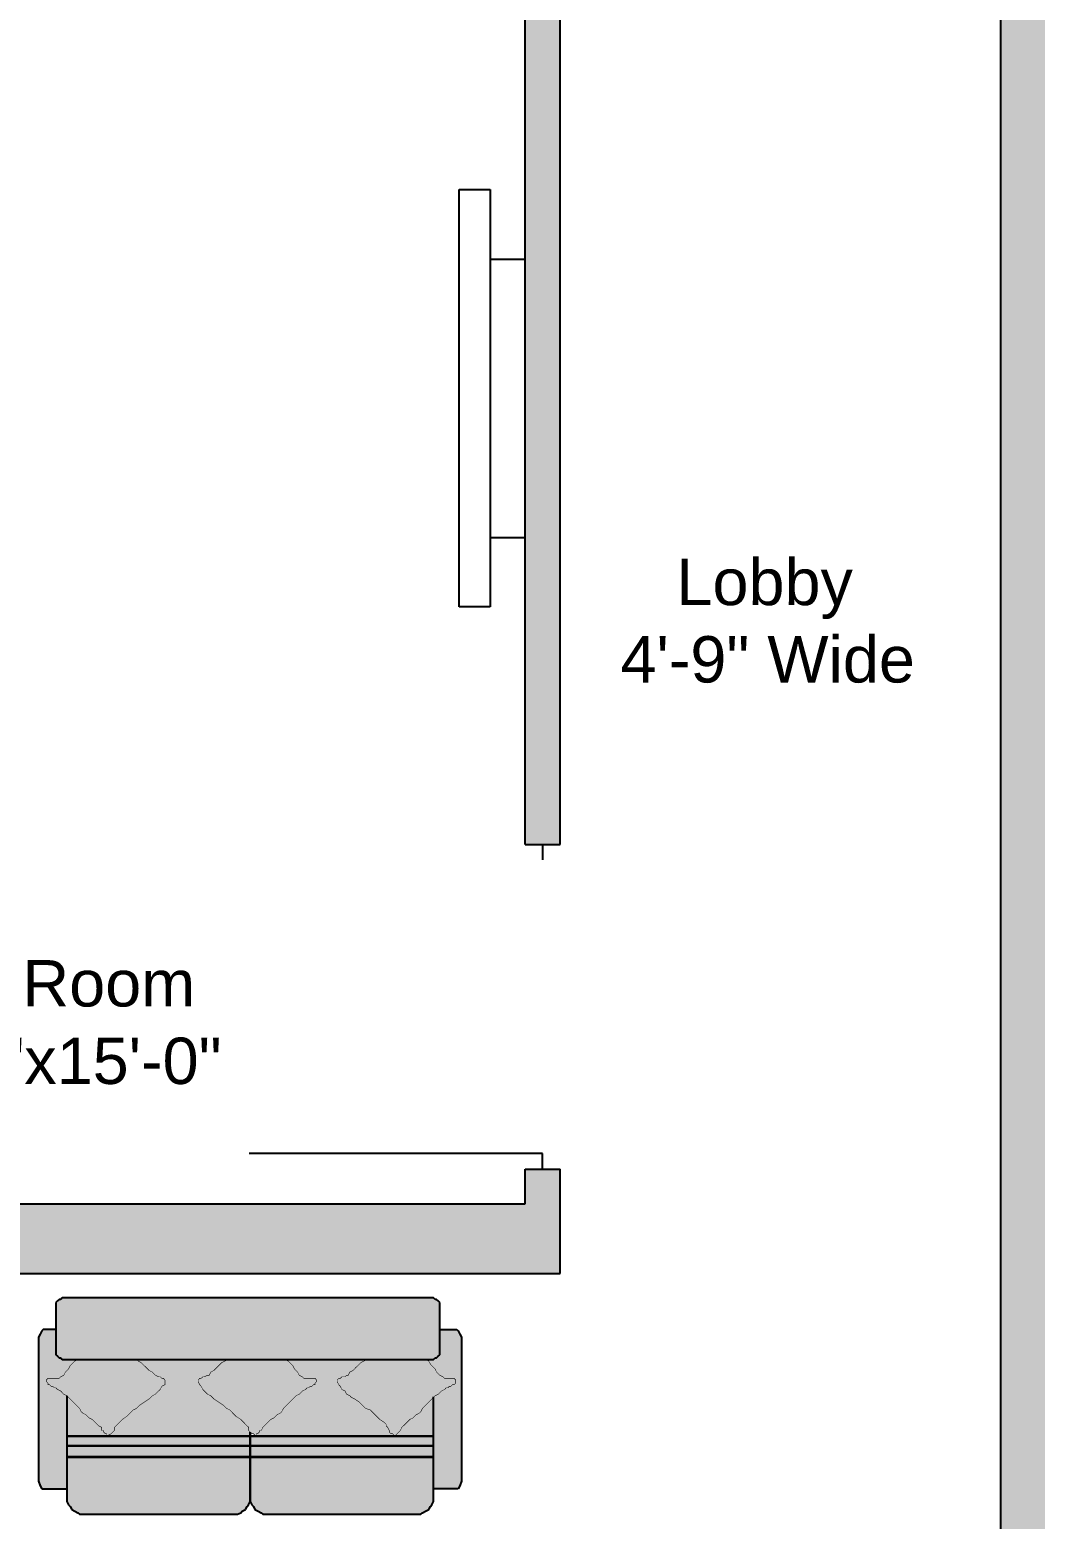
# Model space of a CAD drawing. Extents: x 22 to 562, y 18 to 1223.
# Drawn here: x 161.7 to 291.8, y 654 to 846.7 of the extents above; entities that cross this region are included whole.
import ezdxf

# ---------------------------------------------------------------- set-up
doc = ezdxf.new("R2010")
doc.units = 0
doc.header["$MEASUREMENT"] = 0
for name, color, linetype in [('DOORS', 42, 'CONTINUOUS'), ('FURN', 144, 'CONTINUOUS'), ('FURNITURE', 44, 'CONTINUOUS'), ('LABELS', 61, 'CONTINUOUS'), ('LINE', 7, 'CONTINUOUS'), ('WALLS', 7, 'CONTINUOUS')]:
    doc.layers.add(name, color=color, linetype=linetype)
doc.styles.get("Standard").update_dxf_attribs({"font": 'arial.ttf'})

msp = doc.modelspace()

# ---------------------------------------------------------------- hatches: boundary and pattern name
at = {"layer": 'FURNITURE'}
h = msp.add_hatch(color=251, dxfattribs=at)
h.dxf.hatch_style = 1
h.paths.add_polyline_path([(213.95, 669.73), (214.16, 669.94), (214.57, 670.14), (214.98, 670.55), (215.39, 670.75), (215.59, 670.96), (215.8, 670.96), (216, 671.16), (216.2, 671.16), (216.41, 671.37), (216.61, 671.37), (216.82, 671.57), (216.82, 671.78), (216.82, 671.98), (216.61, 672.19), (216.41, 672.19), (216.2, 672.19), (215.8, 672.19), (215.59, 672.19), (215.39, 672.19), (215.18, 672.39), (214.77, 672.59), (214.36, 673), (214.16, 673.41), (213.75, 673.82), (213.55, 674.03), (213.34, 674.43), (212.93, 674.64), (213.34, 674.64), (213.55, 674.64), (213.95, 674.64), (214.16, 674.84), (214.36, 674.84), (214.57, 675.05), (214.77, 675.25), (214.77, 675.46), (214.77, 678.52), (216.96, 678.52), (217.16, 678.32), (217.37, 677.91), (217.57, 677.5), (217.57, 676.68), (217.57, 659.71), (217.57, 658.89), (217.37, 658.28), (217.16, 657.87), (216.96, 657.87), (213.95, 657.87)])
h.paths.add_polyline_path([(213.34, 682.61), (213.55, 682.61), (213.95, 682.61), (214.16, 682.41), (214.36, 682.41), (214.57, 682.21), (214.77, 682), (214.77, 681.8), (214.77, 675.46), (214.77, 675.25), (214.57, 675.05), (214.36, 674.84), (214.16, 674.84), (213.95, 674.64), (213.55, 674.64), (213.34, 674.64), (166.51, 674.64), (166.31, 674.64), (165.9, 674.64), (165.7, 674.84), (165.49, 674.84), (165.29, 675.05), (165.08, 675.25), (165.08, 675.46), (165.08, 681.8), (165.08, 682), (165.29, 682.21), (165.49, 682.41), (165.7, 682.41), (165.9, 682.61), (166.31, 682.61), (166.51, 682.61)])
h.paths.add_polyline_path([(162.83, 676.68), (162.83, 677.5), (163.04, 677.91), (163.24, 678.32), (163.45, 678.52), (165.08, 678.52), (165.08, 675.46), (165.08, 675.25), (165.29, 675.05), (165.49, 674.84), (165.7, 674.84), (165.9, 674.64), (166.31, 674.64), (166.51, 674.64), (167.94, 674.64), (167.54, 674.43), (167.13, 674.03), (166.92, 673.82), (166.72, 673.41), (166.31, 673), (166.1, 672.59), (165.7, 672.39), (165.49, 672.19), (165.08, 672.19), (164.88, 672.19), (164.47, 672.19), (164.26, 672.19), (164.06, 672.19), (163.85, 671.98), (163.85, 671.78), (164.06, 671.57), (164.06, 671.37), (164.26, 671.37), (164.47, 671.16), (164.67, 671.16), (164.88, 670.96), (165.08, 670.96), (165.29, 670.75), (165.7, 670.55), (166.1, 670.14), (166.51, 669.94), (166.51, 657.87), (163.45, 657.87), (163.24, 657.87), (163.04, 658.28), (162.83, 658.89), (162.83, 659.71)])
h = msp.add_hatch(color=52, dxfattribs=at)
h.dxf.hatch_style = 1
h.paths.add_polyline_path([(212.93, 674.64), (213.34, 674.43), (213.55, 674.03), (213.75, 673.82), (214.16, 673.41), (214.36, 673), (214.77, 672.59), (215.18, 672.39), (215.39, 672.19), (215.59, 672.19), (215.8, 672.19), (216.2, 672.19), (216.41, 672.19), (216.61, 672.19), (216.82, 671.98), (216.82, 671.78), (216.82, 671.57), (216.61, 671.37), (216.41, 671.37), (216.2, 671.16), (216, 671.16), (215.8, 670.96), (215.59, 670.96), (215.39, 670.75), (214.98, 670.55), (214.57, 670.14), (214.16, 669.94), (213.75, 669.53), (213.34, 669.12), (212.93, 668.71), (212.52, 668.3), (212.32, 667.89), (212.11, 667.69), (211.71, 667.48), (211.3, 667.07), (210.89, 666.87), (210.48, 666.46), (210.07, 666.05), (209.86, 665.85), (209.66, 665.44), (209.46, 665.23), (209.25, 665.03), (209.05, 664.82), (208.84, 664.82), (208.64, 665.03), (208.43, 665.03), (208.23, 665.23), (208.23, 665.44), (208.02, 665.85), (207.82, 666.05), (207.82, 666.25), (207.62, 666.46), (207, 666.87), (206.59, 667.28), (206.18, 667.69), (205.78, 668.1), (205.16, 668.3), (204.75, 668.71), (204.34, 669.12), (203.73, 669.53), (203.32, 669.73), (203.12, 669.94), (202.71, 670.14), (202.5, 670.55), (202.09, 670.75), (201.89, 671.16), (201.69, 671.37), (201.48, 671.78), (201.48, 671.98), (201.69, 672.19), (201.89, 672.19), (202.09, 672.39), (202.5, 672.39), (202.71, 672.59), (202.91, 672.59), (203.12, 673), (203.53, 673.21), (203.93, 673.62), (204.14, 673.82), (204.55, 674.23), (204.96, 674.43), (205.37, 674.64)])
h.paths.add_polyline_path([(194.73, 674.64), (195.14, 674.43), (195.55, 674.03), (195.76, 673.82), (195.96, 673.41), (196.37, 673), (196.57, 672.59), (196.98, 672.39), (197.19, 672.19), (197.6, 672.19), (197.8, 672.19), (198.21, 672.19), (198.41, 672.19), (198.62, 672.19), (198.82, 671.98), (198.82, 671.78), (198.62, 671.57), (198.62, 671.37), (198.41, 671.37), (198.21, 671.16), (198, 671.16), (197.8, 670.96), (197.6, 670.96), (197.39, 670.75), (196.98, 670.55), (196.57, 670.14), (196.16, 669.94), (195.76, 669.53), (195.35, 669.12), (194.94, 668.71), (194.53, 668.3), (194.32, 667.89), (194.12, 667.69), (193.71, 667.48), (193.3, 667.07), (192.89, 666.87), (192.48, 666.46), (192.07, 666.05), (191.87, 665.85), (191.67, 665.44), (191.46, 665.44), (191.46, 665.23), (191.26, 665.23), (191.26, 665.03), (191.05, 665.03), (191.05, 664.82), (190.85, 664.82), (190.64, 665.03), (190.44, 665.03), (190.23, 665.23), (190.03, 665.44), (190.03, 665.85), (189.82, 666.05), (189.62, 666.25), (189.42, 666.46), (189.01, 666.87), (188.39, 667.28), (187.98, 667.69), (187.58, 668.1), (187.17, 668.3), (186.76, 668.71), (186.14, 669.12), (185.53, 669.53), (185.33, 669.73), (185.12, 669.94), (184.71, 670.14), (184.3, 670.55), (184.1, 670.75), (183.89, 671.16), (183.69, 671.37), (183.49, 671.78), (183.49, 671.98), (183.69, 672.19), (183.89, 672.19), (184.1, 672.39), (184.3, 672.39), (184.71, 672.59), (184.92, 672.59), (185.12, 673), (185.53, 673.21), (185.94, 673.62), (186.14, 673.82), (186.55, 674.23), (186.96, 674.43), (187.37, 674.64)])
h.paths.add_polyline_path([(175.51, 674.64), (175.72, 674.43), (176.12, 674.23), (176.53, 673.82), (176.74, 673.62), (177.15, 673.21), (177.56, 673), (177.96, 672.59), (178.37, 672.39), (178.58, 672.39), (178.78, 672.19), (178.99, 672.19), (179.19, 671.98), (179.19, 671.78), (179.19, 671.37), (178.78, 671.16), (178.58, 670.75), (178.37, 670.55), (177.96, 670.14), (177.56, 669.94), (177.35, 669.73), (177.15, 669.53), (176.53, 669.12), (175.92, 668.71), (175.51, 668.3), (175.1, 668.1), (174.69, 667.69), (174.28, 667.28), (173.67, 666.87), (173.26, 666.46), (173.06, 666.25), (172.85, 666.05), (172.65, 665.85), (172.65, 665.44), (172.44, 665.23), (172.24, 665.03), (171.83, 664.82), (171.63, 664.82), (171.63, 665.03), (171.42, 665.03), (171.42, 665.23), (171.22, 665.23), (171.22, 665.44), (171.01, 665.44), (171.01, 665.85), (170.6, 666.05), (170.19, 666.46), (169.79, 666.87), (169.38, 667.07), (168.97, 667.48), (168.56, 667.69), (168.35, 667.89), (168.15, 668.3), (167.74, 668.71), (167.33, 669.12), (166.92, 669.53), (166.51, 669.94), (166.1, 670.14), (165.7, 670.55), (165.29, 670.75), (165.08, 670.96), (164.88, 670.96), (164.67, 671.16), (164.47, 671.16), (164.26, 671.37), (164.06, 671.37), (164.06, 671.57), (163.85, 671.78), (163.85, 671.98), (164.06, 672.19), (164.26, 672.19), (164.47, 672.19), (164.88, 672.19), (165.08, 672.19), (165.49, 672.19), (165.7, 672.39), (166.1, 672.59), (166.31, 673), (166.72, 673.41), (166.92, 673.82), (167.13, 674.03), (167.54, 674.43), (167.94, 674.64)])
h = msp.add_hatch(color=251, dxfattribs=at)
h.dxf.hatch_style = 1
h.paths.add_polyline_path([(213.95, 661.99), (213.95, 656.64), (213.95, 656.23), (213.75, 655.83), (213.55, 655.62), (213.34, 655.21), (212.93, 655.01), (212.52, 654.8), (212.32, 654.6), (211.71, 654.6), (192.48, 654.6), (191.87, 654.6), (191.67, 654.8), (191.26, 655.01), (190.85, 655.21), (190.64, 655.62), (190.44, 655.83), (190.23, 656.23), (190.23, 656.64), (190.23, 661.99)])
h.paths.add_polyline_path([(213.95, 663.44), (213.95, 662.06), (190.23, 662.06), (190.23, 663.44)])
h.paths.add_polyline_path([(213.95, 664.7), (213.95, 663.51), (190.23, 663.51), (190.23, 664.7)])
h.paths.add_polyline_path([(202.09, 670.75), (202.5, 670.55), (202.71, 670.14), (203.12, 669.94), (203.32, 669.73), (203.73, 669.53), (204.34, 669.12), (204.75, 668.71), (205.16, 668.3), (205.78, 668.1), (206.18, 667.69), (206.59, 667.28), (207, 666.87), (207.62, 666.46), (207.82, 666.25), (207.82, 666.05), (208.02, 665.85), (208.23, 665.44), (208.23, 665.23), (208.43, 665.03), (208.64, 665.03), (208.84, 664.82), (209.05, 664.82), (209.25, 665.03), (209.46, 665.23), (209.66, 665.44), (209.86, 665.85), (210.07, 666.05), (210.48, 666.46), (210.89, 666.87), (211.3, 667.07), (211.71, 667.48), (212.11, 667.69), (212.32, 667.89), (212.52, 668.3), (212.93, 668.71), (213.34, 669.12), (213.75, 669.53), (213.95, 669.73), (213.95, 664.76), (191.05, 664.76), (191.05, 665.03), (191.26, 665.03), (191.26, 665.23), (191.46, 665.23), (191.46, 665.44), (191.67, 665.44), (191.87, 665.85), (192.07, 666.05), (192.48, 666.46), (192.89, 666.87), (193.3, 667.07), (193.71, 667.48), (194.12, 667.69), (194.32, 667.89), (194.53, 668.3), (194.94, 668.71), (195.35, 669.12), (195.76, 669.53), (196.16, 669.94), (196.57, 670.14), (196.98, 670.55), (197.39, 670.75), (197.6, 670.96), (197.8, 670.96), (198, 671.16), (198.21, 671.16), (198.41, 671.37), (198.62, 671.37), (198.62, 671.57), (198.82, 671.78), (198.82, 671.98), (198.62, 672.19), (198.41, 672.19), (198.21, 672.19), (197.8, 672.19), (197.6, 672.19), (197.19, 672.19), (196.98, 672.39), (196.57, 672.59), (196.37, 673), (195.96, 673.41), (195.76, 673.82), (195.55, 674.03), (195.14, 674.43), (194.73, 674.64), (205.37, 674.64), (204.96, 674.43), (204.55, 674.23), (204.14, 673.82), (203.93, 673.62), (203.53, 673.21), (203.12, 673), (202.91, 672.59), (202.71, 672.59), (202.5, 672.39), (202.09, 672.39), (201.89, 672.19), (201.69, 672.19), (201.48, 671.98), (201.48, 671.78), (201.69, 671.37), (201.89, 671.16)])
h.paths.add_polyline_path([(187.37, 674.64), (186.96, 674.43), (186.55, 674.23), (186.14, 673.82), (185.94, 673.62), (185.53, 673.21), (185.12, 673), (184.92, 672.59), (184.71, 672.59), (184.3, 672.39), (184.1, 672.39), (183.89, 672.19), (183.69, 672.19), (183.49, 671.98), (183.49, 671.78), (183.69, 671.37), (183.89, 671.16), (184.1, 670.75), (184.3, 670.55), (184.71, 670.14), (185.12, 669.94), (185.33, 669.73), (185.53, 669.53), (186.14, 669.12), (186.76, 668.71), (187.17, 668.3), (187.58, 668.1), (187.98, 667.69), (188.39, 667.28), (189.01, 666.87), (189.42, 666.46), (189.62, 666.25), (189.82, 666.05), (190.03, 665.85), (190.03, 665.44), (190.23, 665.23), (190.23, 664.76), (171.63, 664.76), (171.63, 664.82), (171.83, 664.82), (172.24, 665.03), (172.44, 665.23), (172.65, 665.44), (172.65, 665.85), (172.85, 666.05), (173.06, 666.25), (173.26, 666.46), (173.67, 666.87), (174.28, 667.28), (174.69, 667.69), (175.1, 668.1), (175.51, 668.3), (175.92, 668.71), (176.53, 669.12), (177.15, 669.53), (177.35, 669.73), (177.56, 669.94), (177.96, 670.14), (178.37, 670.55), (178.58, 670.75), (178.78, 671.16), (179.19, 671.37), (179.19, 671.78), (179.19, 671.98), (178.99, 672.19), (178.78, 672.19), (178.58, 672.39), (178.37, 672.39), (177.96, 672.59), (177.56, 673), (177.15, 673.21), (176.74, 673.62), (176.53, 673.82), (176.12, 674.23), (175.72, 674.43), (175.51, 674.64)])
h.paths.add_polyline_path([(167.33, 669.12), (167.74, 668.71), (168.15, 668.3), (168.35, 667.89), (168.56, 667.69), (168.97, 667.48), (169.38, 667.07), (169.79, 666.87), (170.19, 666.46), (170.6, 666.05), (171.01, 665.85), (171.01, 665.44), (171.22, 665.44), (171.22, 665.23), (171.42, 665.23), (171.42, 665.03), (171.63, 665.03), (171.63, 664.76), (166.51, 664.76), (166.51, 669.94), (166.92, 669.53)])
h.paths.add_polyline_path([(190.23, 664.7), (190.23, 663.51), (166.51, 663.51), (166.51, 664.7)])
h.paths.add_polyline_path([(190.23, 663.44), (190.23, 662.06), (166.51, 662.06), (166.51, 663.44)])
h = msp.add_hatch(color=251, dxfattribs=at)
h.dxf.hatch_style = 1
h.paths.add_polyline_path([(190.23, 661.99), (190.23, 656.64), (190.23, 656.23), (190.03, 655.83), (189.82, 655.62), (189.62, 655.21), (189.21, 655.01), (189.01, 654.8), (188.6, 654.6), (187.98, 654.6), (168.76, 654.6), (168.15, 654.6), (167.94, 654.8), (167.54, 655.01), (167.13, 655.21), (166.92, 655.62), (166.72, 655.83), (166.51, 656.23), (166.51, 656.64), (166.51, 661.99)])
at = {"layer": 'LINE'}
h = msp.add_hatch(color=46, dxfattribs=at)
h.paths.add_polyline_path([(212.33, 391.78), (107.33, 391.78), (107.33, 382.78), (207.83, 382.78), (207.83, 378.28), (212.33, 378.28)])
h.paths.add_polyline_path([(516.83, 1129.78), (446.33, 1129.78), (446.33, 1120.78), (507.83, 1120.78), (507.83, 976.78), (419.33, 976.78), (419.33, 918.28), (423.83, 918.28), (423.83, 967.78), (507.83, 967.78), (507.83, 963.28), (516.83, 963.28)])
h.paths.add_polyline_path([(387.83, 1129.78), (383.33, 1129.78), (383.33, 1173.28), (374.33, 1173.28), (374.33, 1125.28), (330.83, 1125.28), (330.83, 1120.78), (387.83, 1120.78)])
h.paths.add_polyline_path([(137.33, 1129.78), (66.83, 1129.78), (66.83, 963.28), (75.83, 963.28), (75.83, 967.78), (159.83, 967.78), (159.83, 918.28), (164.33, 918.28), (164.33, 976.78), (75.83, 976.78), (75.83, 1120.78), (137.33, 1120.78)])
h.paths.add_polyline_path([(209.33, 1173.28), (200.33, 1173.28), (200.33, 1129.78), (195.83, 1129.78), (195.83, 1120.78), (252.83, 1120.78), (252.83, 1125.28), (209.33, 1125.28)])
h.paths.add_polyline_path([(516.83, 927.28), (507.83, 927.28), (507.83, 883.78), (423.83, 883.78), (423.83, 888.28), (419.33, 888.28), (419.33, 883.78), (414.83, 883.78), (414.83, 874.78), (507.83, 874.78), (507.83, 820.78), (516.83, 820.78)])
h.paths.add_polyline_path([(372.83, 883.78), (357.83, 883.78), (357.83, 976.78), (353.33, 976.78), (353.33, 883.78), (342.83, 883.78), (342.83, 874.78), (353.33, 874.78), (353.33, 741.28), (357.83, 741.28), (357.83, 874.78), (372.83, 874.78)], flags=16)
h.paths.add_polyline_path([(516.83, 748.78), (507.83, 748.78), (507.83, 694.78), (357.83, 694.78), (357.83, 699.28), (353.33, 699.28), (353.33, 685.78), (507.83, 685.78), (507.83, 649.78), (516.83, 649.78)])
h.paths.add_polyline_path([(516.83, 577.78), (507.83, 577.78), (507.83, 541.78), (363.83, 541.78), (363.83, 532.78), (371.33, 532.78), (371.33, 504.28), (375.83, 504.28), (375.83, 532.78), (507.83, 532.78), (507.83, 509.53), (516.83, 509.53)])
h.paths.add_polyline_path([(516.83, 461.53), (507.83, 461.53), (507.83, 438.28), (375.83, 438.28), (375.83, 462.28), (371.33, 462.28), (371.33, 433.78), (507.83, 433.78), (507.83, 424.78), (516.83, 424.78)])
h.paths.add_polyline_path([(516.83, 400.78), (507.83, 400.78), (507.83, 391.78), (503.33, 391.78), (503.33, 382.78), (507.83, 382.78), (507.83, 226.78), (477.83, 226.78), (477.83, 217.78), (516.83, 217.78)])
h.paths.add_polyline_path([(476.33, 391.78), (371.33, 391.78), (371.33, 378.28), (375.83, 378.28), (375.83, 382.78), (476.33, 382.78)])
h.paths.add_polyline_path([(405.83, 226.78), (375.83, 226.78), (375.83, 336.28), (371.33, 336.28), (371.33, 286.78), (363.83, 286.78), (363.83, 277.78), (371.33, 277.78), (371.33, 217.78), (405.83, 217.78)])
h.paths.add_polyline_path([(212.33, 277.78), (219.83, 277.78), (219.83, 286.78), (212.33, 286.78), (212.33, 336.28), (207.83, 336.28), (207.83, 226.78), (177.83, 226.78), (177.83, 217.78), (212.33, 217.78)])
h.paths.add_polyline_path([(206.33, 97.78, 1), (194.33, 97.78, 1)])
h.paths.add_polyline_path([(242.33, 169.78, 1), (230.33, 169.78, 1)])
h.paths.add_polyline_path([(341.33, 169.78, 1), (353.33, 169.78, 1)])
h.paths.add_polyline_path([(30.83, 226.78), (21.83, 226.78), (21.83, 85.78), (30.83, 85.78)])
h.paths.add_polyline_path([(80.33, 391.78), (75.83, 391.78), (75.83, 400.78), (66.83, 400.78), (66.83, 217.78), (105.83, 217.78), (105.83, 226.78), (75.83, 226.78), (75.83, 382.78), (80.33, 382.78)])
h.paths.add_polyline_path([(75.83, 461.53), (66.83, 461.53), (66.83, 424.78), (75.83, 424.78), (75.83, 433.78), (212.33, 433.78), (212.33, 462.28), (207.83, 462.28), (207.83, 438.28), (75.83, 438.28)])
h.paths.add_polyline_path([(219.83, 541.78), (75.83, 541.78), (75.83, 577.78), (66.83, 577.78), (66.83, 509.53), (75.83, 509.53), (75.83, 532.78), (207.83, 532.78), (207.83, 504.28), (212.33, 504.28), (212.33, 532.78), (219.83, 532.78)])
h.paths.add_polyline_path([(230.33, 699.28), (225.83, 699.28), (225.83, 694.78), (75.83, 694.78), (75.83, 748.78), (66.83, 748.78), (66.83, 649.78), (75.83, 649.78), (75.83, 685.78), (230.33, 685.78)])
h.paths.add_polyline_path([(240.83, 883.78), (230.33, 883.78), (230.33, 976.78), (225.83, 976.78), (225.83, 883.78), (210.83, 883.78), (210.83, 874.78), (225.83, 874.78), (225.83, 741.28), (230.33, 741.28), (230.33, 874.78), (240.83, 874.78)], flags=16)
h.paths.add_polyline_path([(168.83, 883.78), (164.33, 883.78), (164.33, 888.28), (159.83, 888.28), (159.83, 883.78), (75.83, 883.78), (75.83, 927.28), (66.83, 927.28), (66.83, 820.78), (75.83, 820.78), (75.83, 874.78), (168.83, 874.78)])
h.paths.add_polyline_path([(300.83, 883.78), (296.33, 883.78), (296.33, 1120.78), (300.83, 1120.78), (300.83, 1125.28), (296.33, 1125.28), (296.33, 1132.78), (296.33, 1213.78), (374.33, 1213.78), (374.33, 1209.28), (383.33, 1209.28), (383.33, 1222.78), (200.33, 1222.78), (200.33, 1213.78), (287.33, 1213.78), (287.33, 1125.28), (282.83, 1125.28), (282.83, 1120.78), (287.33, 1120.78), (287.33, 883.78), (282.83, 883.78), (282.83, 874.78), (287.33, 874.78), (287.33, 541.78), (279.83, 541.79), (279.83, 541.79), (279.83, 532.79), (287.33, 532.78), (287.33, 286.78), (279.83, 286.78), (279.83, 277.78), (287.33, 277.78), (287.33, 247.78), (296.33, 247.78), (296.33, 277.78), (303.83, 277.78), (303.83, 286.78), (296.33, 286.78), (296.33, 532.78), (303.83, 532.79), (303.83, 541.79), (296.33, 541.78), (296.33, 874.78), (300.83, 874.78)])

# ---------------------------------------------------------------- linework, layer by layer
at = {"layer": 'DOORS'}
msp.add_line((228.08, 701.28), (190.08, 701.28), dxfattribs=at)
at = {"layer": 'FURN'}
for p, q in [((217.29, 772.04), (217.29, 826.04)), ((217.29, 826.04), (221.29, 826.04)), ((221.29, 826.04), (221.29, 772.04)), ((221.29, 817.04), (225.79, 817.04)), ((221.29, 781.04), (225.83, 781.04)), ((221.29, 772.04), (217.29, 772.04))]:
    msp.add_line(p, q, dxfattribs=at)
at = {"layer": 'FURNITURE', "color": 7}
for p, q in [((165.9, 682.61), (165.7, 682.41)), ((166.31, 682.61), (165.9, 682.61)), ((166.51, 682.61), (166.31, 682.61)), ((213.34, 682.61), (166.51, 682.61)), ((213.55, 682.61), (213.34, 682.61)), ((213.95, 682.61), (213.55, 682.61)), ((214.16, 682.41), (213.95, 682.61)), ((165.29, 682.21), (165.08, 682)), ((165.08, 682), (165.08, 681.8)), ((165.08, 681.8), (165.08, 675.46)), ((165.49, 682.41), (165.29, 682.21)), ((165.29, 682.21), (165.29, 682.21)), ((165.7, 682.41), (165.49, 682.41)), ((214.36, 682.41), (214.16, 682.41)), ((214.57, 682.21), (214.36, 682.41)), ((214.77, 682), (214.57, 682.21)), ((214.57, 682.21), (214.57, 682.21)), ((214.77, 681.8), (214.77, 682)), ((214.77, 675.46), (214.77, 681.8)), ((163.04, 677.91), (162.83, 677.5)), ((162.83, 677.5), (162.83, 676.68)), ((162.83, 676.68), (162.83, 659.71)), ((163.24, 678.32), (163.04, 677.91)), ((163.45, 678.52), (163.24, 678.32)), ((165.08, 678.52), (163.45, 678.52)), ((214.77, 678.52), (216.96, 678.52)), ((216.96, 678.52), (217.16, 678.32)), ((217.16, 678.32), (217.37, 677.91)), ((217.37, 677.91), (217.57, 677.5)), ((217.57, 677.5), (217.57, 676.68)), ((217.57, 676.68), (217.57, 659.71)), ((165.08, 675.46), (165.08, 675.25)), ((165.08, 675.25), (165.29, 675.05)), ((165.29, 675.05), (165.29, 675.05)), ((165.29, 675.05), (165.49, 674.84)), ((165.49, 674.84), (165.7, 674.84)), ((165.7, 674.84), (165.9, 674.64)), ((213.95, 674.64), (214.16, 674.84)), ((214.16, 674.84), (214.36, 674.84)), ((214.36, 674.84), (214.57, 675.05)), ((214.57, 675.05), (214.77, 675.25)), ((214.57, 675.05), (214.57, 675.05)), ((214.77, 675.25), (214.77, 675.46)), ((165.9, 674.64), (166.31, 674.64)), ((166.31, 674.64), (166.51, 674.64)), ((166.51, 674.64), (213.34, 674.64)), ((213.34, 674.64), (213.55, 674.64)), ((213.55, 674.64), (213.95, 674.64)), ((166.51, 669.94), (166.51, 656.64)), ((213.95, 656.64), (213.95, 669.8)), ((190.23, 665.23), (190.23, 656.64)), ((190.23, 656.64), (190.23, 665.23)), ((166.51, 664.76), (213.95, 664.76)), ((166.51, 664.7), (213.95, 664.7)), ((166.51, 663.51), (213.95, 663.51)), ((166.51, 663.44), (213.95, 663.44)), ((166.51, 662.06), (213.95, 662.06)), ((166.51, 661.99), (213.95, 661.99)), ((162.83, 659.71), (162.83, 658.89)), ((217.57, 659.71), (217.57, 658.89)), ((162.83, 658.89), (163.04, 658.28)), ((163.04, 658.28), (163.24, 657.87)), ((163.24, 657.87), (163.45, 657.87)), ((163.45, 657.87), (166.51, 657.87)), ((216.96, 657.87), (213.95, 657.87)), ((217.16, 657.87), (216.96, 657.87)), ((217.37, 658.28), (217.16, 657.87)), ((217.57, 658.89), (217.37, 658.28)), ((166.51, 656.64), (166.51, 656.23)), ((166.51, 656.23), (166.72, 655.83)), ((166.72, 655.83), (166.92, 655.62)), ((166.92, 655.62), (167.13, 655.21)), ((189.62, 655.21), (189.82, 655.62)), ((189.82, 655.62), (190.03, 655.83)), ((190.03, 655.83), (190.23, 656.23)), ((190.23, 656.64), (190.23, 656.23)), ((190.23, 656.23), (190.23, 656.64)), ((190.23, 656.23), (190.44, 655.83)), ((190.44, 655.83), (190.64, 655.62)), ((190.64, 655.62), (190.85, 655.21)), ((213.34, 655.21), (213.55, 655.62)), ((213.55, 655.62), (213.75, 655.83)), ((213.75, 655.83), (213.95, 656.23)), ((213.95, 656.23), (213.95, 656.64)), ((167.13, 655.21), (167.54, 655.01)), ((167.54, 655.01), (167.94, 654.8)), ((167.94, 654.8), (168.15, 654.6)), ((168.15, 654.6), (168.76, 654.6)), ((168.76, 654.6), (187.98, 654.6)), ((187.98, 654.6), (188.6, 654.6)), ((188.6, 654.6), (189.01, 654.8)), ((189.01, 654.8), (189.21, 655.01)), ((189.21, 655.01), (189.62, 655.21)), ((190.85, 655.21), (191.26, 655.01)), ((191.26, 655.01), (191.67, 654.8)), ((191.67, 654.8), (191.87, 654.6)), ((191.87, 654.6), (192.48, 654.6)), ((192.48, 654.6), (211.71, 654.6)), ((211.71, 654.6), (212.32, 654.6)), ((212.32, 654.6), (212.52, 654.8)), ((212.52, 654.8), (212.93, 655.01)), ((212.93, 655.01), (213.34, 655.21))]:
    msp.add_line(p, q, dxfattribs=at)
at = {"layer": 'FURNITURE', "color": 7, "const_width": 0.0697}
for points in [[(171.01, 665.44), (171.01, 665.85), (170.6, 666.05), (170.19, 666.46), (169.79, 666.87), (169.38, 667.07), (168.97, 667.48), (168.56, 667.69), (168.35, 667.89), (168.15, 668.3), (167.74, 668.71), (167.33, 669.12), (166.92, 669.53), (166.51, 669.94), (166.1, 670.14), (165.7, 670.55), (165.29, 670.75), (165.08, 670.96), (164.88, 670.96), (164.67, 671.16), (164.47, 671.16), (164.26, 671.37), (164.06, 671.37), (164.06, 671.57), (163.85, 671.78), (163.85, 671.98), (164.06, 672.19), (164.26, 672.19), (164.47, 672.19), (164.88, 672.19), (165.08, 672.19), (165.49, 672.19), (165.7, 672.39), (166.1, 672.59), (166.31, 673), (166.72, 673.41), (166.92, 673.82), (167.13, 674.03), (167.54, 674.43), (167.94, 674.64), (168.35, 674.64), (175.1, 674.64), (175.51, 674.64), (175.72, 674.43), (176.12, 674.23), (176.53, 673.82), (176.74, 673.62), (177.15, 673.21), (177.56, 673), (177.96, 672.59), (177.96, 672.59), (178.37, 672.39), (178.58, 672.39), (178.78, 672.19), (178.99, 672.19), (179.19, 671.98), (179.19, 671.98), (179.19, 671.78), (179.19, 671.37), (178.78, 671.16), (178.58, 670.75), (178.37, 670.55), (177.96, 670.14), (177.56, 669.94), (177.35, 669.73), (177.15, 669.53), (176.53, 669.12), (175.92, 668.71), (175.51, 668.3), (175.1, 668.1), (174.69, 667.69), (174.28, 667.28), (173.67, 666.87), (173.26, 666.46), (173.06, 666.25), (172.85, 666.05), (172.65, 665.85), (172.65, 665.44), (172.44, 665.23), (172.24, 665.03), (172.24, 665.03), (171.83, 664.82), (171.83, 664.82), (171.63, 664.82), (171.63, 665.03), (171.42, 665.03), (171.42, 665.23), (171.22, 665.23), (171.22, 665.44), (171.01, 665.44)], [(191.67, 665.44), (191.87, 665.85), (192.07, 666.05), (192.48, 666.46), (192.89, 666.87), (193.3, 667.07), (193.71, 667.48), (194.12, 667.69), (194.32, 667.89), (194.53, 668.3), (194.94, 668.71), (195.35, 669.12), (195.76, 669.53), (196.16, 669.94), (196.57, 670.14), (196.98, 670.55), (197.39, 670.75), (197.6, 670.96), (197.8, 670.96), (198, 671.16), (198.21, 671.16), (198.41, 671.37), (198.62, 671.37), (198.62, 671.57), (198.82, 671.78), (198.82, 671.98), (198.62, 672.19), (198.41, 672.19), (198.21, 672.19), (197.8, 672.19), (197.6, 672.19), (197.19, 672.19), (196.98, 672.39), (196.57, 672.59), (196.37, 673), (195.96, 673.41), (195.76, 673.82), (195.55, 674.03), (195.14, 674.43), (194.73, 674.64), (194.32, 674.64), (187.58, 674.64), (187.37, 674.64), (186.96, 674.43), (186.55, 674.23), (186.14, 673.82), (185.94, 673.62), (185.53, 673.21), (185.12, 673), (184.92, 672.59), (184.71, 672.59), (184.3, 672.39), (184.1, 672.39), (183.89, 672.19), (183.69, 672.19), (183.49, 671.98), (183.49, 671.98), (183.49, 671.78), (183.69, 671.37), (183.89, 671.16), (184.1, 670.75), (184.3, 670.55), (184.71, 670.14), (185.12, 669.94), (185.33, 669.73), (185.53, 669.53), (186.14, 669.12), (186.76, 668.71), (187.17, 668.3), (187.58, 668.1), (187.98, 667.69), (188.39, 667.28), (189.01, 666.87), (189.42, 666.46), (189.62, 666.25), (189.82, 666.05), (190.03, 665.85), (190.03, 665.44), (190.23, 665.23), (190.44, 665.03), (190.64, 665.03), (190.85, 664.82), (190.85, 664.82), (191.05, 664.82), (191.05, 665.03), (191.26, 665.03), (191.26, 665.23), (191.46, 665.23), (191.46, 665.44), (191.67, 665.44)], [(209.66, 665.44), (209.86, 665.85), (210.07, 666.05), (210.48, 666.46), (210.89, 666.87), (211.3, 667.07), (211.71, 667.48), (212.11, 667.69), (212.32, 667.89), (212.52, 668.3), (212.93, 668.71), (213.34, 669.12), (213.75, 669.53), (214.16, 669.94), (214.57, 670.14), (214.98, 670.55), (215.39, 670.75), (215.59, 670.96), (215.8, 670.96), (216, 671.16), (216.2, 671.16), (216.41, 671.37), (216.61, 671.37), (216.82, 671.57), (216.82, 671.78), (216.82, 671.98), (216.61, 672.19), (216.41, 672.19), (216.2, 672.19), (215.8, 672.19), (215.59, 672.19), (215.39, 672.19), (215.18, 672.39), (214.77, 672.59), (214.36, 673), (214.16, 673.41), (213.75, 673.82), (213.55, 674.03), (213.34, 674.43), (212.93, 674.64), (212.32, 674.64), (205.78, 674.64), (205.37, 674.64), (204.96, 674.43), (204.55, 674.23), (204.14, 673.82), (203.93, 673.62), (203.53, 673.21), (203.12, 673), (202.91, 672.59), (202.71, 672.59), (202.5, 672.39), (202.09, 672.39), (201.89, 672.19), (201.69, 672.19), (201.48, 671.98), (201.48, 671.98), (201.48, 671.78), (201.69, 671.37), (201.89, 671.16), (202.09, 670.75), (202.5, 670.55), (202.71, 670.14), (203.12, 669.94), (203.32, 669.73), (203.73, 669.53), (204.34, 669.12), (204.75, 668.71), (205.16, 668.3), (205.78, 668.1), (206.18, 667.69), (206.59, 667.28), (207, 666.87), (207.62, 666.46), (207.82, 666.25), (207.82, 666.05), (208.02, 665.85), (208.23, 665.44), (208.23, 665.23), (208.43, 665.03), (208.64, 665.03), (208.84, 664.82), (208.84, 664.82), (209.05, 664.82), (209.25, 665.03), (209.25, 665.03), (209.46, 665.23), (209.46, 665.23), (209.66, 665.44), (209.66, 665.44)]]:
    msp.add_lwpolyline(points, dxfattribs=at)
at = {"layer": 'WALLS'}
for p, q in [((225.83, 741.28), (225.83, 874.78)), ((230.33, 741.28), (230.33, 874.78)), ((287.33, 874.78), (287.33, 541.78)), ((225.83, 741.28), (230.33, 741.28)), ((228.08, 741.28), (228.08, 739.28)), ((228.08, 699.28), (228.08, 701.28)), ((225.83, 694.78), (225.83, 699.28)), ((225.83, 699.28), (230.33, 699.28)), ((230.33, 685.78), (230.33, 699.28)), ((75.83, 694.78), (225.83, 694.78)), ((75.83, 685.78), (230.33, 685.78))]:
    msp.add_line(p, q, dxfattribs=at)

# ---------------------------------------------------------------- texts
at = {"layer": 'LABELS'}
for s, p in [('Lobby', (245.4, 772.27)), ('4\'-9" Wide', (238.15, 762.25)), ('Bed Room', (143.51, 720.32)), ('12\'-6"x15\'-0"', (139.64, 710.29))]:
    msp.add_text(s, height=6, dxfattribs=at).set_placement(p)

doc.saveas('drawing.dxf')
